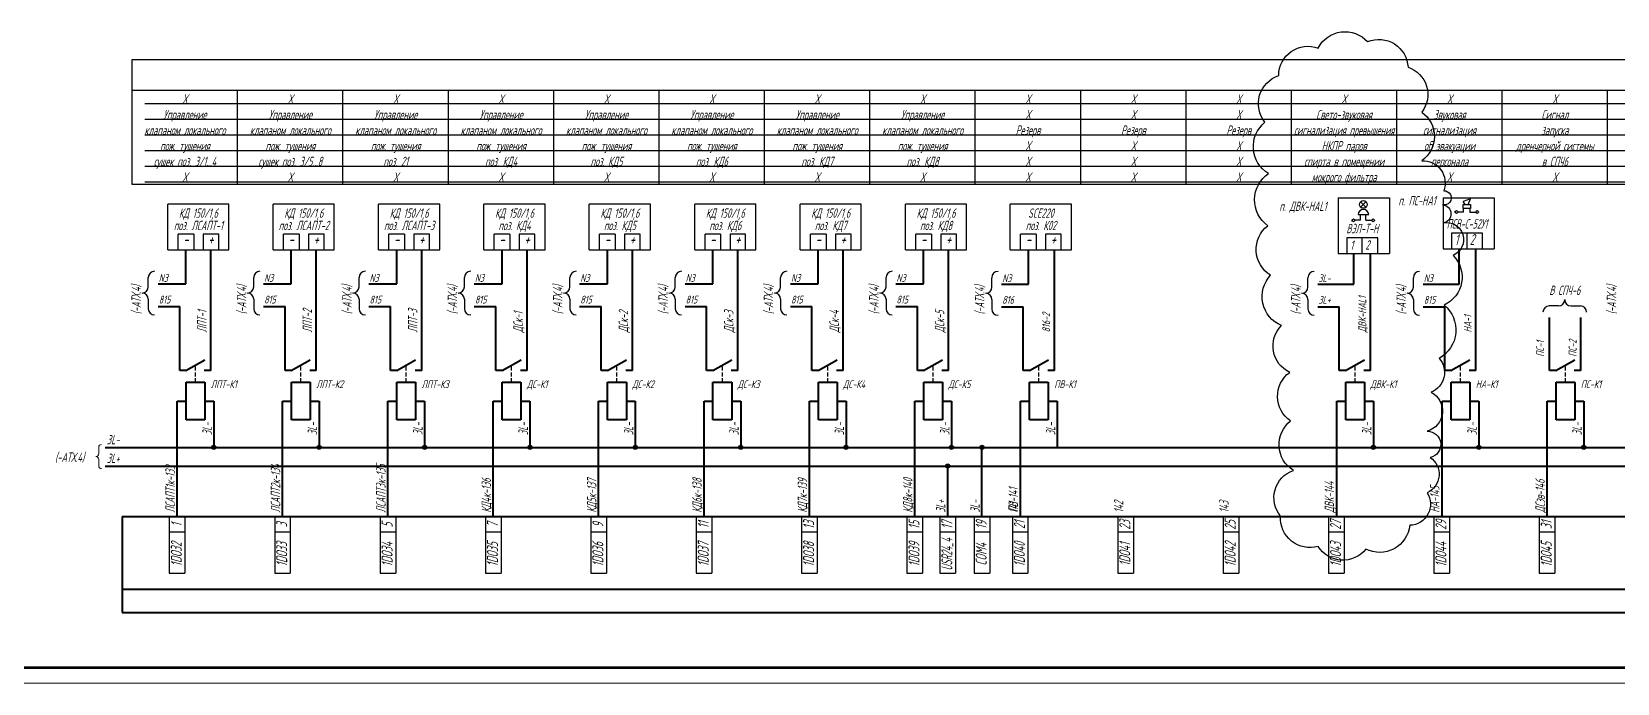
# Model space of a CAD drawing. Header units: millimetres. Extents: x -680 to 9204, y -4430 to 7779.
# Drawn here: x 3233 to 3740, y 640 to 849 of the extents above; entities that cross this region are included whole.
import ezdxf
from ezdxf.enums import TextEntityAlignment as Align

# ---------------------------------------------------------------- set-up
doc = ezdxf.new("R2010")
doc.units = ezdxf.units.MM
doc.linetypes.add('HIDDEN', pattern=[9.525, 6.35, -3.175])
doc.layers.get('Defpoints').update_dxf_attribs({"color": 33})
for name, color, linetype, lineweight in [('text', 41, 'Continuous', 20), ('Обводка', 6, 'Continuous', 25), ('Текст_КИП', 2, 'Continuous', 25), ('Толст.рамка', 7, 'Continuous', 60), ('Тонк.рамка', 10, 'Continuous', 20), ('Тонкая', 5, 'Continuous', 20)]:
    doc.layers.add(name, color=color, linetype=linetype, lineweight=lineweight)
doc.layers.add('ТЕКСТ', color=2, linetype='Continuous')
doc.layers.add('Текст.', color=51, linetype='Continuous')
doc.styles.add('Simplex', font='simplex.shx', dxfattribs={"width": 0.7, "oblique": 15})

msp = doc.modelspace()

# ---------------------------------------------------------------- hatches: boundary and pattern name
h = msp.add_hatch(color=256)
edge = h.paths.add_edge_path()
edge.add_arc((3291.331, 715.917), 0.664, 0, 360)
h = msp.add_hatch(color=256)
edge = h.paths.add_edge_path()
edge.add_arc((3325.053, 715.917), 0.664, 0, 360)
h = msp.add_hatch(color=256)
edge = h.paths.add_edge_path()
edge.add_arc((3358.776, 715.917), 0.664, 0, 360)
h = msp.add_hatch(color=256)
edge = h.paths.add_edge_path()
edge.add_arc((3392.498, 715.917), 0.664, 0, 360)
h = msp.add_hatch(color=256)
edge = h.paths.add_edge_path()
edge.add_arc((3426.22, 715.917), 0.664, 0, 360)
h = msp.add_hatch(color=256)
edge = h.paths.add_edge_path()
edge.add_arc((3459.942, 715.917), 0.664, 0, 360)
h = msp.add_hatch(color=256)
edge = h.paths.add_edge_path()
edge.add_arc((3493.664, 715.917), 0.664, 0, 360)
h = msp.add_hatch(color=256)
edge = h.paths.add_edge_path()
edge.add_arc((3527.387, 715.917), 0.664, 0, 360)
h = msp.add_hatch(color=256)
edge = h.paths.add_edge_path()
edge.add_arc((3537.146, 715.917), 0.664, 0, 360)
h = msp.add_hatch(color=256)
edge = h.paths.add_edge_path()
edge.add_arc((3662.419, 715.917), 0.664, 0, 360)
h = msp.add_hatch(color=256)
edge = h.paths.add_edge_path()
edge.add_arc((3696.141, 715.917), 0.664, 0, 360)
h = msp.add_hatch(color=256)
edge = h.paths.add_edge_path()
edge.add_arc((3729.72, 715.917), 0.664, 0, 360)
h = msp.add_hatch(color=256)
edge = h.paths.add_edge_path()
edge.add_arc((3526.175, 709.947), 0.664, 0, 360)

# ---------------------------------------------------------------- linework, layer by layer
at = {"lineweight": 30}
for p, q in [((3296.178, 793.754), (3276.606, 793.754)), ((3276.606, 779.131), (3276.606, 793.754)), ((3296.178, 779.131), (3296.178, 793.754)), ((3329.901, 793.754), (3310.328, 793.754)), ((3310.328, 779.131), (3310.328, 793.754)), ((3329.901, 779.131), (3329.901, 793.754)), ((3363.623, 793.754), (3344.051, 793.754)), ((3344.051, 779.131), (3344.051, 793.754)), ((3363.623, 779.131), (3363.623, 793.754)), ((3397.345, 793.754), (3377.773, 793.754)), ((3377.773, 779.131), (3377.773, 793.754)), ((3397.345, 779.131), (3397.345, 793.754)), ((3431.067, 793.754), (3411.495, 793.754)), ((3411.495, 779.131), (3411.495, 793.754)), ((3431.067, 779.131), (3431.067, 793.754)), ((3464.789, 793.754), (3445.217, 793.754)), ((3445.217, 779.131), (3445.217, 793.754)), ((3464.789, 779.131), (3464.789, 793.754)), ((3498.512, 793.754), (3478.939, 793.754)), ((3478.939, 779.131), (3478.939, 793.754)), ((3498.512, 779.131), (3498.512, 793.754)), ((3532.234, 793.754), (3512.662, 793.754)), ((3512.662, 779.131), (3512.662, 793.754)), ((3532.234, 779.131), (3532.234, 793.754)), ((3565.777, 793.754), (3546.204, 793.754)), ((3546.204, 779.131), (3546.204, 793.754)), ((3565.777, 779.131), (3565.777, 793.754)), ((3691.073, 794.612), (3691.707, 793.612)), ((3691.078, 792.424), (3691.078, 793.624)), ((3691.078, 793.624), (3693.478, 793.624)), ((3693.478, 792.424), (3691.078, 792.424)), ((3693.478, 795.45), (3691.088, 794.654)), ((3692.761, 793.618), (3693.478, 795.45)), ((3693.478, 793.624), (3693.478, 792.424)), ((3276.606, 779.131), (3296.178, 779.131)), ((3310.328, 779.131), (3329.901, 779.131)), ((3344.051, 779.131), (3363.623, 779.131)), ((3377.773, 779.131), (3397.345, 779.131)), ((3411.495, 779.131), (3431.067, 779.131)), ((3445.217, 779.131), (3464.789, 779.131)), ((3478.939, 779.131), (3498.512, 779.131)), ((3512.662, 779.131), (3532.234, 779.131)), ((3546.204, 779.131), (3565.777, 779.131)), ((3277.092, 693.828), (3277.092, 675.694)), ((3282.092, 693.828), (3282.092, 675.694)), ((3310.815, 693.828), (3310.815, 675.694)), ((3315.815, 693.828), (3315.815, 675.694)), ((3344.537, 693.828), (3344.537, 675.694)), ((3349.537, 693.828), (3349.537, 675.694)), ((3378.259, 693.828), (3378.259, 675.694)), ((3383.259, 693.828), (3383.259, 675.694)), ((3411.981, 693.828), (3411.981, 675.694)), ((3416.981, 693.828), (3416.981, 675.694)), ((3445.704, 693.828), (3445.704, 675.694)), ((3450.704, 693.828), (3450.704, 675.694)), ((3479.426, 693.828), (3479.426, 675.694)), ((3484.426, 693.828), (3484.426, 675.694)), ((3513.148, 693.828), (3513.148, 675.694)), ((3518.148, 693.828), (3518.148, 675.694)), ((3523.675, 693.828), (3523.675, 675.694)), ((3528.675, 693.828), (3528.675, 675.694)), ((3534.646, 693.828), (3534.646, 675.694)), ((3539.646, 693.828), (3539.646, 675.694)), ((3546.87, 693.828), (3546.87, 675.694)), ((3551.87, 693.828), (3551.87, 675.694)), ((3580.592, 693.828), (3580.592, 675.694)), ((3585.592, 693.828), (3585.592, 675.694)), ((3614.315, 693.828), (3614.315, 675.694)), ((3619.315, 693.828), (3619.315, 675.694)), ((3648.037, 693.828), (3648.037, 675.694)), ((3653.037, 693.828), (3653.037, 675.694)), ((3681.759, 693.828), (3681.759, 675.694)), ((3686.759, 693.828), (3686.759, 675.694)), ((3715.481, 693.828), (3715.481, 675.694)), ((3720.481, 693.828), (3720.481, 675.694)), ((3277.092, 688.828), (3282.092, 688.828)), ((3310.815, 688.828), (3315.815, 688.828)), ((3344.537, 688.828), (3349.537, 688.828)), ((3378.259, 688.828), (3383.259, 688.828)), ((3411.981, 688.828), (3416.981, 688.828)), ((3445.704, 688.828), (3450.704, 688.828)), ((3479.426, 688.828), (3484.426, 688.828)), ((3513.148, 688.828), (3518.148, 688.828)), ((3523.675, 688.828), (3528.675, 688.828)), ((3534.646, 688.828), (3539.646, 688.828)), ((3546.87, 688.828), (3551.87, 688.828)), ((3580.592, 688.828), (3585.592, 688.828)), ((3614.315, 688.828), (3619.315, 688.828)), ((3648.037, 688.828), (3653.037, 688.828)), ((3681.759, 688.828), (3686.759, 688.828)), ((3715.481, 688.828), (3720.481, 688.828)), ((3277.092, 675.694), (3282.092, 675.694)), ((3310.815, 675.694), (3315.815, 675.694)), ((3344.537, 675.694), (3349.537, 675.694)), ((3378.259, 675.694), (3383.259, 675.694)), ((3411.981, 675.694), (3416.981, 675.694)), ((3445.704, 675.694), (3450.704, 675.694)), ((3479.426, 675.694), (3484.426, 675.694)), ((3513.148, 675.694), (3518.148, 675.694)), ((3523.675, 675.694), (3528.675, 675.694)), ((3534.646, 675.694), (3539.646, 675.694)), ((3546.87, 675.694), (3551.87, 675.694)), ((3580.592, 675.694), (3585.592, 675.694)), ((3614.315, 675.694), (3619.315, 675.694)), ((3648.037, 675.694), (3653.037, 675.694)), ((3681.759, 675.694), (3686.759, 675.694)), ((3715.481, 675.694), (3720.481, 675.694))]:
    msp.add_line(p, q, dxfattribs=at)
at = {"color": 6, "lineweight": 30}
for p, q in [((3651.179, 795.821), (3667.564, 795.821)), ((3651.179, 795.821), (3651.179, 777.992)), ((3667.564, 795.821), (3667.564, 777.992)), ((3684.692, 795.821), (3701.077, 795.821)), ((3684.692, 795.821), (3684.692, 779.49)), ((3701.077, 795.821), (3701.077, 779.49)), ((3651.179, 777.992), (3667.564, 777.992)), ((3684.692, 779.49), (3701.077, 779.49))]:
    msp.add_line(p, q, dxfattribs=at)
for p, q in [((3658.298, 792.83), (3660.003, 794.535)), ((3658.298, 794.507), (3660.003, 792.802)), ((3691.278, 791.261), (3691.278, 792.424)), ((3693.278, 792.424), (3693.278, 791.261)), ((3657.485, 790.447), (3660.895, 790.447)), ((3284.915, 784.131), (3279.915, 784.131)), ((3279.915, 779.131), (3279.915, 784.131)), ((3284.915, 784.131), (3284.915, 779.131)), ((3292.915, 784.131), (3287.915, 784.131)), ((3287.915, 784.131), (3287.915, 779.131)), ((3292.915, 779.131), (3292.915, 784.131)), ((3318.637, 784.131), (3313.637, 784.131)), ((3313.637, 779.131), (3313.637, 784.131)), ((3318.637, 784.131), (3318.637, 779.131)), ((3326.637, 784.131), (3321.637, 784.131)), ((3321.637, 784.131), (3321.637, 779.131)), ((3326.637, 779.131), (3326.637, 784.131)), ((3352.359, 784.131), (3347.359, 784.131)), ((3347.359, 779.131), (3347.359, 784.131)), ((3352.359, 784.131), (3352.359, 779.131)), ((3360.359, 784.131), (3355.359, 784.131)), ((3355.359, 784.131), (3355.359, 779.131)), ((3360.359, 779.131), (3360.359, 784.131)), ((3386.082, 784.131), (3381.082, 784.131)), ((3381.082, 779.131), (3381.082, 784.131)), ((3386.082, 784.131), (3386.082, 779.131)), ((3394.082, 784.131), (3389.082, 784.131)), ((3389.082, 784.131), (3389.082, 779.131)), ((3394.082, 779.131), (3394.082, 784.131)), ((3419.804, 784.131), (3414.804, 784.131)), ((3414.804, 779.131), (3414.804, 784.131)), ((3419.804, 784.131), (3419.804, 779.131)), ((3427.804, 784.131), (3422.804, 784.131)), ((3422.804, 784.131), (3422.804, 779.131)), ((3427.804, 779.131), (3427.804, 784.131)), ((3453.526, 784.131), (3448.526, 784.131)), ((3448.526, 779.131), (3448.526, 784.131)), ((3453.526, 784.131), (3453.526, 779.131)), ((3461.526, 784.131), (3456.526, 784.131)), ((3456.526, 784.131), (3456.526, 779.131)), ((3461.526, 779.131), (3461.526, 784.131)), ((3487.248, 784.131), (3482.248, 784.131)), ((3482.248, 779.131), (3482.248, 784.131)), ((3487.248, 784.131), (3487.248, 779.131)), ((3495.248, 784.131), (3490.248, 784.131)), ((3490.248, 784.131), (3490.248, 779.131)), ((3495.248, 779.131), (3495.248, 784.131)), ((3520.971, 784.131), (3515.971, 784.131)), ((3515.971, 779.131), (3515.971, 784.131)), ((3520.971, 784.131), (3520.971, 779.131)), ((3528.971, 784.131), (3523.971, 784.131)), ((3523.971, 784.131), (3523.971, 779.131)), ((3528.971, 779.131), (3528.971, 784.131)), ((3554.513, 784.131), (3549.513, 784.131)), ((3549.513, 779.131), (3549.513, 784.131)), ((3554.513, 784.131), (3554.513, 779.131)), ((3562.513, 784.131), (3557.513, 784.131)), ((3557.513, 784.131), (3557.513, 779.131)), ((3562.513, 779.131), (3562.513, 784.131)), ((3663.855, 782.992), (3653.855, 782.992)), ((3653.855, 782.992), (3653.855, 777.992)), ((3658.855, 777.992), (3658.855, 782.992)), ((3663.855, 777.992), (3663.855, 782.992)), ((3697.368, 784.49), (3687.368, 784.49)), ((3687.368, 784.49), (3687.368, 779.49)), ((3692.368, 779.49), (3692.368, 784.49)), ((3697.368, 779.49), (3697.368, 784.49))]:
    msp.add_line(p, q)
at = {"color": 6}
for p, q in [((3658.326, 788.6), (3656.444, 788.6)), ((3658.326, 788.6), (3658.326, 790.448)), ((3660.014, 788.6), (3660.014, 790.447)), ((3660.014, 788.6), (3661.896, 788.6)), ((3691.278, 791.261), (3689.396, 791.261)), ((3693.278, 791.261), (3695.16, 791.261))]:
    msp.add_line(p, q, dxfattribs=at)
at = {"lineweight": 40}
for p, q in [((3282.415, 768.233), (3282.415, 779.131)), ((3316.137, 768.233), (3316.137, 779.131)), ((3349.859, 768.233), (3349.859, 779.131)), ((3383.582, 768.233), (3383.582, 779.131)), ((3417.304, 768.233), (3417.304, 779.131)), ((3451.026, 768.233), (3451.026, 779.131)), ((3484.748, 768.233), (3484.748, 779.131)), ((3518.471, 768.233), (3518.471, 779.131)), ((3279.592, 693.828), (3279.592, 730.753)), ((3291.331, 730.753), (3291.331, 715.917)), ((3313.315, 693.828), (3313.315, 730.753)), ((3325.053, 730.753), (3325.053, 715.917)), ((3347.037, 693.828), (3347.037, 730.753)), ((3358.776, 730.753), (3358.776, 715.917)), ((3380.759, 693.828), (3380.759, 730.753)), ((3392.498, 730.753), (3392.498, 715.917)), ((3414.481, 693.828), (3414.481, 730.753)), ((3426.22, 730.753), (3426.22, 715.917)), ((3448.204, 693.828), (3448.204, 730.753)), ((3459.942, 730.753), (3459.942, 715.917)), ((3481.926, 693.828), (3481.926, 730.753)), ((3493.664, 730.753), (3493.664, 715.917)), ((3515.648, 693.828), (3515.648, 730.753)), ((3527.387, 730.753), (3527.387, 715.917)), ((3549.513, 693.828), (3549.513, 730.753)), ((3561.252, 730.753), (3561.252, 715.917)), ((3650.68, 693.828), (3650.68, 730.753)), ((3662.419, 730.753), (3662.419, 715.917)), ((3684.402, 693.828), (3684.402, 730.753)), ((3696.141, 730.753), (3696.141, 715.917)), ((3717.981, 693.828), (3717.981, 730.753)), ((3729.72, 730.753), (3729.72, 715.917)), ((3256.589, 715.917), (4346.479, 715.917)), ((3537.146, 693.828), (3537.146, 715.917)), ((3256.589, 709.947), (4335.509, 709.947)), ((3526.175, 693.828), (3526.175, 709.947)), ((3261.966, 693.828), (3261.966, 663.023)), ((3261.966, 693.828), (4358.728, 693.828)), ((3261.966, 670.516), (4358.728, 670.516)), ((3261.966, 663.023), (4358.728, 663.023))]:
    msp.add_line(p, q, dxfattribs=at)
at = {"lineweight": 40, "ltscale": 0.2}
for p, q in [((3290.415, 740.488), (3290.415, 779.131)), ((3324.137, 740.488), (3324.137, 779.131)), ((3357.859, 740.488), (3357.859, 779.131)), ((3391.582, 740.488), (3391.582, 779.131)), ((3425.304, 740.488), (3425.304, 779.131)), ((3459.026, 740.488), (3459.026, 779.131)), ((3492.748, 740.488), (3492.748, 779.131)), ((3526.471, 740.488), (3526.471, 779.131)), ((3552.013, 768.154), (3552.013, 779.131)), ((3560.336, 740.488), (3560.336, 779.131)), ((3656.145, 768.154), (3656.145, 777.992)), ((3661.502, 740.488), (3661.502, 777.992)), ((3689.867, 768.154), (3689.867, 779.49)), ((3695.225, 740.488), (3695.225, 779.49)), ((3273.516, 768.233), (3282.415, 768.233)), ((3307.238, 768.233), (3316.137, 768.233)), ((3340.96, 768.233), (3349.859, 768.233)), ((3374.682, 768.233), (3383.582, 768.233)), ((3408.404, 768.233), (3417.304, 768.233)), ((3442.127, 768.233), (3451.026, 768.233)), ((3475.849, 768.233), (3484.748, 768.233)), ((3509.571, 768.233), (3518.471, 768.233)), ((3543.436, 768.154), (3552.013, 768.154)), ((3644.603, 768.154), (3656.145, 768.154)), ((3678.325, 768.154), (3689.867, 768.154)), ((3273.516, 760.99), (3280.415, 760.99)), ((3280.415, 740.488), (3280.415, 760.99)), ((3307.238, 760.99), (3314.137, 760.99)), ((3314.137, 740.488), (3314.137, 760.99)), ((3340.96, 760.99), (3347.859, 760.99)), ((3347.859, 740.488), (3347.859, 760.99)), ((3374.682, 760.99), (3381.582, 760.99)), ((3381.582, 740.488), (3381.582, 760.99)), ((3408.404, 760.99), (3415.304, 760.99)), ((3415.304, 740.488), (3415.304, 760.99)), ((3442.127, 760.99), (3449.026, 760.99)), ((3449.026, 740.488), (3449.026, 760.99)), ((3475.849, 760.99), (3482.748, 760.99)), ((3482.748, 740.488), (3482.748, 760.99)), ((3509.571, 760.99), (3516.471, 760.99)), ((3516.471, 740.488), (3516.471, 760.99)), ((3543.436, 760.911), (3550.336, 760.911)), ((3550.336, 740.488), (3550.336, 760.911)), ((3644.603, 760.911), (3651.502, 760.911)), ((3651.502, 740.488), (3651.502, 760.911)), ((3678.325, 760.911), (3685.225, 760.911)), ((3685.225, 740.488), (3685.225, 760.911)), ((3718.804, 740.488), (3718.804, 757.502)), ((3728.804, 740.488), (3728.804, 757.517)), ((3282.415, 740.488), (3288.477, 743.988)), ((3316.137, 740.488), (3322.199, 743.988)), ((3349.859, 740.488), (3355.922, 743.988)), ((3383.582, 740.488), (3389.644, 743.988)), ((3417.304, 740.488), (3423.366, 743.988)), ((3451.026, 740.488), (3457.088, 743.988)), ((3484.748, 740.488), (3490.811, 743.988)), ((3518.471, 740.488), (3524.533, 743.988)), ((3552.336, 740.488), (3558.398, 743.988)), ((3653.502, 740.488), (3659.565, 743.988)), ((3687.225, 740.488), (3693.287, 743.988)), ((3720.804, 740.488), (3726.866, 743.988)), ((3282.415, 740.488), (3280.415, 740.488)), ((3290.415, 740.488), (3288.292, 740.488)), ((3316.137, 740.488), (3314.137, 740.488)), ((3324.137, 740.488), (3322.014, 740.488)), ((3349.859, 740.488), (3347.859, 740.488)), ((3357.859, 740.488), (3355.737, 740.488)), ((3383.582, 740.488), (3381.582, 740.488)), ((3391.582, 740.488), (3389.459, 740.488)), ((3417.304, 740.488), (3415.304, 740.488)), ((3425.304, 740.488), (3423.181, 740.488)), ((3451.026, 740.488), (3449.026, 740.488)), ((3459.026, 740.488), (3456.903, 740.488)), ((3484.748, 740.488), (3482.748, 740.488)), ((3492.748, 740.488), (3490.625, 740.488)), ((3518.471, 740.488), (3516.471, 740.488)), ((3526.471, 740.488), (3524.348, 740.488)), ((3552.336, 740.488), (3550.336, 740.488)), ((3560.336, 740.488), (3558.213, 740.488)), ((3653.502, 740.488), (3651.502, 740.488)), ((3661.502, 740.488), (3659.38, 740.488)), ((3687.225, 740.488), (3685.225, 740.488)), ((3695.225, 740.488), (3693.102, 740.488)), ((3720.804, 740.488), (3718.804, 740.488)), ((3728.804, 740.488), (3726.681, 740.488))]:
    msp.add_line(p, q, dxfattribs=at)
at = {"color": 4, "lineweight": 40, "ltscale": 0.2}
for p, q in [((3282.462, 736.753), (3288.462, 736.753)), ((3282.462, 724.753), (3282.462, 736.753)), ((3288.462, 736.753), (3288.462, 724.753)), ((3316.184, 736.753), (3322.184, 736.753)), ((3316.184, 724.753), (3316.184, 736.753)), ((3322.184, 736.753), (3322.184, 724.753)), ((3349.906, 736.753), (3355.906, 736.753)), ((3349.906, 724.753), (3349.906, 736.753)), ((3355.906, 736.753), (3355.906, 724.753)), ((3383.628, 736.753), (3389.628, 736.753)), ((3383.628, 724.753), (3383.628, 736.753)), ((3389.628, 736.753), (3389.628, 724.753)), ((3417.351, 736.753), (3423.351, 736.753)), ((3417.351, 724.753), (3417.351, 736.753)), ((3423.351, 736.753), (3423.351, 724.753)), ((3451.073, 736.753), (3457.073, 736.753)), ((3451.073, 724.753), (3451.073, 736.753)), ((3457.073, 736.753), (3457.073, 724.753)), ((3484.795, 736.753), (3490.795, 736.753)), ((3484.795, 724.753), (3484.795, 736.753)), ((3490.795, 736.753), (3490.795, 724.753)), ((3518.517, 736.753), (3524.517, 736.753)), ((3518.517, 724.753), (3518.517, 736.753)), ((3524.517, 736.753), (3524.517, 724.753)), ((3552.383, 736.753), (3558.383, 736.753)), ((3552.383, 724.753), (3552.383, 736.753)), ((3558.383, 736.753), (3558.383, 724.753)), ((3653.549, 736.753), (3659.549, 736.753)), ((3653.549, 724.753), (3653.549, 736.753)), ((3659.549, 736.753), (3659.549, 724.753)), ((3687.271, 736.753), (3693.271, 736.753)), ((3687.271, 724.753), (3687.271, 736.753)), ((3693.271, 736.753), (3693.271, 724.753)), ((3720.851, 736.753), (3726.851, 736.753)), ((3720.851, 724.753), (3720.851, 736.753)), ((3726.851, 736.753), (3726.851, 724.753)), ((3279.592, 730.753), (3282.462, 730.753)), ((3288.462, 730.753), (3291.331, 730.753)), ((3313.315, 730.753), (3316.184, 730.753)), ((3322.184, 730.753), (3325.053, 730.753)), ((3347.037, 730.753), (3349.906, 730.753)), ((3355.906, 730.753), (3358.776, 730.753)), ((3380.759, 730.753), (3383.628, 730.753)), ((3389.628, 730.753), (3392.498, 730.753)), ((3414.481, 730.753), (3417.351, 730.753)), ((3423.351, 730.753), (3426.22, 730.753)), ((3448.204, 730.753), (3451.073, 730.753)), ((3457.073, 730.753), (3459.942, 730.753)), ((3481.926, 730.753), (3484.795, 730.753)), ((3490.795, 730.753), (3493.664, 730.753)), ((3515.648, 730.753), (3518.517, 730.753)), ((3524.517, 730.753), (3527.387, 730.753)), ((3549.513, 730.753), (3552.383, 730.753)), ((3558.383, 730.753), (3561.252, 730.753)), ((3650.68, 730.753), (3653.549, 730.753)), ((3659.549, 730.753), (3662.419, 730.753)), ((3684.402, 730.753), (3687.271, 730.753)), ((3693.271, 730.753), (3696.141, 730.753)), ((3717.981, 730.753), (3720.851, 730.753)), ((3726.851, 730.753), (3729.72, 730.753)), ((3288.462, 724.753), (3282.462, 724.753)), ((3322.184, 724.753), (3316.184, 724.753)), ((3355.906, 724.753), (3349.906, 724.753)), ((3389.628, 724.753), (3383.628, 724.753)), ((3423.351, 724.753), (3417.351, 724.753)), ((3457.073, 724.753), (3451.073, 724.753)), ((3490.795, 724.753), (3484.795, 724.753)), ((3524.517, 724.753), (3518.517, 724.753)), ((3558.383, 724.753), (3552.383, 724.753)), ((3659.549, 724.753), (3653.549, 724.753)), ((3693.271, 724.753), (3687.271, 724.753)), ((3726.851, 724.753), (3720.851, 724.753))]:
    msp.add_line(p, q, dxfattribs=at)
for centre, radius in [((3659.191, 793.668), 1.225), ((3291.331, 715.917), 0.664), ((3325.053, 715.917), 0.664), ((3358.776, 715.917), 0.664), ((3392.498, 715.917), 0.664), ((3426.22, 715.917), 0.664), ((3459.942, 715.917), 0.664), ((3493.664, 715.917), 0.664), ((3527.387, 715.917), 0.664), ((3537.146, 715.917), 0.664), ((3662.419, 715.917), 0.664), ((3696.141, 715.917), 0.664), ((3729.72, 715.917), 0.664), ((3526.175, 709.947), 0.664)]:
    msp.add_circle(centre, radius)
at = {"color": 6}
for centre in [(3688.95, 791.261), (3695.607, 791.261), (3655.997, 788.6), (3662.343, 788.6)]:
    msp.add_circle(centre, 0.447, dxfattribs=at)
msp.add_ellipse((3659.194, 790.309), major_axis=(0, -1.749), ratio=0.9736844, start_param=1.6497131, end_param=4.6334722)
at = {"layer": 'Defpoints'}
for p, q in [((3269.31, 825.953), (4344.343, 825.953)), ((3269.31, 820.953), (4344.343, 820.953)), ((3269.31, 815.953), (4344.343, 815.953)), ((3269.31, 810.953), (4344.343, 810.953)), ((3269.31, 805.953), (4344.343, 805.953)), ((3269.31, 800.953), (4344.343, 800.953))]:
    msp.add_line(p, q, dxfattribs=at)
at = {"layer": 'Defpoints', "color": 2}
msp.add_lwpolyline([(3684.516, 793.562, -0.9004192), (3684.728, 787.798), (3684.728, 787.798, -0.9089359), (3687.899, 777.389), (3687.899, 777.389, -0.5205671), (3685.085, 761.482), (3685.085, 761.482, -0.5205671), (3683.5, 744.408), (3683.5, 744.408, -0.5157536), (3680.858, 733.579), (3680.858, 733.579, -0.676196), (3679.625, 721.066), (3679.625, 721.066, -0.9172713), (3680.587, 712.706, -0.5853857), (3679.641, 701.412, -0.5788482), (3674.066, 690.965), (3674.066, 690.965, -0.5205671), (3659.98, 683.341), (3659.98, 683.341, -0.5205671), (3644.721, 684.22), (3644.721, 684.22, -0.5205671), (3632.689, 693.898), (3632.689, 693.898, -0.5205671), (3636.797, 708.56), (3636.797, 708.56, -0.5205671), (3635.917, 724.396), (3635.917, 724.396, -0.5205671), (3635.624, 739.938), (3635.624, 739.938, -0.5205671), (3632.983, 754.894), (3632.983, 754.894, -0.5205671), (3629.461, 771.023), (3629.461, 771.023, -0.5205671), (3628.581, 786.858), (3628.581, 786.858, -0.5205671), (3628.874, 803.574), (3628.874, 803.574, -0.5205671), (3627.7, 819.996), (3627.7, 819.996, -0.5205671), (3632.102, 834.951), (3632.102, 834.951, -0.5205671), (3644.721, 843.749), (3644.721, 843.749, -0.5205671), (3660.567, 845.802), (3660.567, 845.802, -0.5205671), (3673.479, 837.591), (3673.479, 837.591, -0.5205671), (3677.881, 823.221), (3677.881, 823.221, -0.5205671), (3677.881, 807.679), (3677.881, 807.679, -0.5377454), (3684.923, 798.051), (3684.923, 798.051, -1.1488656)], format="xyb", close=True, dxfattribs=at)
at = {"layer": 'Обводка', "lineweight": 30}
for p, q in [((3265.231, 840.106), (4344.343, 840.106)), ((3265.231, 800.106), (3265.231, 840.106)), ((4344.343, 830.106), (3265.231, 830.106)), ((3298.953, 800.106), (3298.953, 830.106)), ((3332.676, 800.106), (3332.676, 830.106)), ((3366.398, 800.106), (3366.398, 830.106)), ((3400.12, 800.106), (3400.12, 830.106)), ((3433.842, 800.106), (3433.842, 830.106)), ((3467.565, 800.106), (3467.565, 830.106)), ((3501.287, 800.106), (3501.287, 830.106)), ((3535.009, 800.106), (3535.009, 830.106)), ((3568.731, 800.106), (3568.731, 830.106)), ((3602.454, 800.106), (3602.454, 830.106)), ((3636.176, 800.106), (3636.176, 830.106)), ((3669.898, 800.106), (3669.898, 830.106)), ((3703.62, 800.106), (3703.62, 830.106)), ((3737.342, 800.106), (3737.342, 830.106)), ((4344.343, 800.106), (3265.231, 800.106))]:
    msp.add_line(p, q, dxfattribs=at)
at = {"layer": 'Обводка'}
for p, q in [((3270.382, 767.312), (3270.382, 770.312)), ((3304.104, 767.312), (3304.104, 770.312)), ((3337.826, 767.312), (3337.826, 770.312)), ((3371.549, 767.312), (3371.549, 770.312)), ((3405.271, 767.312), (3405.271, 770.312)), ((3438.993, 767.312), (3438.993, 770.312)), ((3472.715, 767.312), (3472.715, 770.312)), ((3506.438, 767.312), (3506.438, 770.312)), ((3540.303, 767.233), (3540.303, 770.233)), ((3641.469, 767.233), (3641.469, 770.233)), ((3675.192, 767.233), (3675.192, 770.233)), ((3270.382, 763.312), (3270.382, 760.312)), ((3304.104, 763.312), (3304.104, 760.312)), ((3337.826, 763.312), (3337.826, 760.312)), ((3371.549, 763.312), (3371.549, 760.312)), ((3405.271, 763.312), (3405.271, 760.312)), ((3438.993, 763.312), (3438.993, 760.312)), ((3472.715, 763.312), (3472.715, 760.312)), ((3506.438, 763.312), (3506.438, 760.312)), ((3540.303, 763.233), (3540.303, 760.233)), ((3641.469, 763.233), (3641.469, 760.233)), ((3675.192, 763.233), (3675.192, 760.233)), ((3721.641, 761.204), (3718.641, 761.204)), ((3725.641, 761.204), (3728.641, 761.204))]:
    msp.add_line(p, q, dxfattribs=at)
at = {"layer": 'Обводка', "linetype": 'HIDDEN', "ltscale": 0.2}
for p, q in [((3285.462, 736.753), (3285.462, 742.247)), ((3319.184, 736.753), (3319.184, 742.247)), ((3352.906, 736.753), (3352.906, 742.247)), ((3386.628, 736.753), (3386.628, 742.247)), ((3420.351, 736.753), (3420.351, 742.247)), ((3454.073, 736.753), (3454.073, 742.247)), ((3487.795, 736.753), (3487.795, 742.247)), ((3521.517, 736.753), (3521.517, 742.247)), ((3555.383, 736.753), (3555.383, 742.247)), ((3656.549, 736.753), (3656.549, 742.247)), ((3690.271, 736.753), (3690.271, 742.247)), ((3723.851, 736.753), (3723.851, 742.247))]:
    msp.add_line(p, q, dxfattribs=at)
at = {"layer": 'Обводка'}
for centre, start, end in [((3272.382, 770.312), 90, 180), ((3306.104, 770.312), 90, 180), ((3339.826, 770.312), 90, 180), ((3373.549, 770.312), 90, 180), ((3407.271, 770.312), 90, 180), ((3440.993, 770.312), 90, 180), ((3474.715, 770.312), 90, 180), ((3508.438, 770.312), 90, 180), ((3542.303, 770.233), 90, 180), ((3643.469, 770.233), 90, 180), ((3677.192, 770.233), 90, 180), ((3268.382, 767.312), 270, 0), ((3302.104, 767.312), 270, 0), ((3335.826, 767.312), 270, 0), ((3369.549, 767.312), 270, 0), ((3403.271, 767.312), 270, 0), ((3436.993, 767.312), 270, 0), ((3470.715, 767.312), 270, 0), ((3504.438, 767.312), 270, 0), ((3538.303, 767.233), 270, 0), ((3639.469, 767.233), 270, 0), ((3673.192, 767.233), 270, 0), ((3268.382, 763.312), 0, 90), ((3302.104, 763.312), 0, 90), ((3335.826, 763.312), 0, 90), ((3369.549, 763.312), 0, 90), ((3403.271, 763.312), 0, 90), ((3436.993, 763.312), 0, 90), ((3470.715, 763.312), 0, 90), ((3504.438, 763.312), 0, 90), ((3538.303, 763.233), 0, 90), ((3639.469, 763.233), 0, 90), ((3673.192, 763.233), 0, 90), ((3718.641, 759.204), 90, 180), ((3721.641, 763.204), 270, 0), ((3725.641, 763.204), 180, 270), ((3728.641, 759.204), 0, 90), ((3272.382, 760.312), 180, 270), ((3306.104, 760.312), 180, 270), ((3339.826, 760.312), 180, 270), ((3373.549, 760.312), 180, 270), ((3407.271, 760.312), 180, 270), ((3440.993, 760.312), 180, 270), ((3474.715, 760.312), 180, 270), ((3508.438, 760.312), 180, 270), ((3542.303, 760.233), 180, 270), ((3643.469, 760.233), 180, 270), ((3677.192, 760.233), 180, 270)]:
    msp.add_arc(centre, 2, start, end, dxfattribs=at)
at = {"layer": 'Толст.рамка'}
msp.add_line((4629.655, 645.395), (3212.905, 645.395), dxfattribs=at)
at = {"layer": 'Тонк.рамка', "color": 1}
msp.add_line((3192.905, 640.395), (4634.655, 640.395), dxfattribs=at)
at = {"layer": 'Тонкая'}
for p, q in [((3254.514, 713.894), (3254.516, 715.928)), ((3254.513, 710.037), (3254.514, 712.07))]:
    msp.add_line(p, q, dxfattribs=at)
for centre, start, end in [((3255.428, 715.927), 90, 180), ((3253.602, 713.894), 270, 0), ((3253.602, 712.069), 0, 90), ((3255.425, 710.037), 180, 270)]:
    msp.add_arc(centre, 0.912, start, end, dxfattribs=at)

# ---------------------------------------------------------------- texts
at = {"layer": 'Defpoints', "style": 'Simplex', "oblique": 15, "width": 0.6}
for p in [(3282.092, 825.953), (3315.815, 825.953), (3349.537, 825.953), (3383.259, 825.953), (3416.981, 825.953), (3450.704, 825.953), (3484.426, 825.953), (3518.148, 825.953), (3551.87, 825.953), (3551.87, 825.953), (3585.592, 825.953), (3585.592, 825.953), (3619.315, 825.953), (3619.315, 825.953), (3653.037, 825.953), (3686.759, 825.953), (3720.481, 825.953), (3551.87, 820.953), (3585.592, 820.953), (3619.315, 820.953), (3551.87, 810.953), (3585.592, 810.953), (3619.315, 810.953), (3551.87, 805.953), (3585.592, 805.953), (3619.315, 805.953), (3282.092, 800.953), (3315.815, 800.953), (3349.537, 800.953), (3383.259, 800.953), (3416.981, 800.953), (3450.704, 800.953), (3484.426, 800.953), (3518.148, 800.953), (3551.87, 800.953), (3551.87, 800.953), (3585.592, 800.953), (3585.592, 800.953), (3619.315, 800.953), (3619.315, 800.953), (3686.759, 800.953), (3720.481, 800.953)]:
    msp.add_text('Х', height=3, dxfattribs=at).set_placement(p, align=Align.CENTER)
for s, p in [('141', (3548.64, 695.02)), ('142', (3582.362, 695.02)), ('143', (3616.084, 695.02))]:
    msp.add_text(s, height=3, rotation=90, dxfattribs=at).set_placement(p)
at = {"layer": 'text', "style": 'Simplex', "oblique": 15, "width": 0.6}
for s, p in [('1', (3655.483, 779.17)), ('2', (3660.473, 779.218))]:
    msp.add_text(s, height=3, dxfattribs=at).set_placement(p, align=Align.CENTER)
at = {"layer": 'Обводка', "lineweight": -3, "style": 'Simplex', "oblique": 15}
for s, width, p in [('1', 0.6, (3281.092, 691.078)), ('3', 0.6, (3314.815, 691.078)), ('5', 0.6, (3348.537, 691.078)), ('7', 0.6, (3382.259, 691.078)), ('9', 0.6, (3415.981, 691.078)), ('11', 0.6, (3449.704, 691.078)), ('13', 0.6, (3483.426, 691.078)), ('15', 0.6, (3517.148, 691.078)), ('17', 0.6, (3527.675, 691.078)), ('19', 0.6, (3538.646, 691.078)), ('21', 0.6, (3550.87, 691.078)), ('23', 0.6, (3584.592, 691.078)), ('25', 0.6, (3618.315, 691.078)), ('27', 0.6, (3652.037, 691.078)), ('29', 0.6, (3685.759, 691.078)), ('31', 0.6, (3719.481, 691.078)), ('1DО32', 0.6, (3281.092, 681.666)), ('1DО33', 0.6, (3314.815, 681.666)), ('1DО34', 0.6, (3348.537, 681.666)), ('1DО35', 0.6, (3382.259, 681.666)), ('1DО36', 0.6, (3415.981, 681.666)), ('1DО37', 0.6, (3449.704, 681.666)), ('1DО38', 0.6, (3483.426, 681.666)), ('1DО39', 0.6, (3517.148, 681.666)), ('USR24_4', 0.5, (3527.675, 681.666)), ('COM4', 0.6, (3538.646, 681.666)), ('1DО40', 0.6, (3550.87, 681.666)), ('1DО41', 0.6, (3584.592, 681.666)), ('1DО42', 0.6, (3618.315, 681.666)), ('1DО43', 0.6, (3652.037, 681.666)), ('1DО44', 0.6, (3685.759, 681.666)), ('1DО45', 0.6, (3719.481, 681.666))]:
    msp.add_text(s, height=3.5, rotation=90, dxfattribs=dict(at, width=width)).set_placement(p, align=Align.CENTER)
at = {"layer": 'ТЕКСТ', "color": 2, "style": 'Simplex', "oblique": 15}
for s, height, width, p in [('Управление', 3, 0.6, (3282.092, 820.953)), ('Управление', 3, 0.6, (3315.815, 820.953)), ('Управление', 3, 0.6, (3349.537, 820.953)), ('Управление', 3, 0.6, (3383.259, 820.953)), ('Управление', 3, 0.6, (3416.981, 820.953)), ('Управление', 3, 0.6, (3450.704, 820.953)), ('Управление', 3, 0.6, (3484.426, 820.953)), ('Управление', 3, 0.6, (3518.148, 820.953)), ('Свето-звуковая', 3, 0.6, (3653.037, 820.953)), ('Звуковая', 3, 0.6, (3686.759, 820.953)), ('Сигнал', 3, 0.6, (3720.481, 820.953)), ('клапаном локального', 3, 0.6, (3282.092, 815.953)), ('клапаном локального', 3, 0.6, (3315.815, 815.953)), ('клапаном локального', 3, 0.6, (3349.537, 815.953)), ('клапаном локального', 3, 0.6, (3383.259, 815.953)), ('клапаном локального', 3, 0.6, (3416.981, 815.953)), ('клапаном локального', 3, 0.6, (3450.704, 815.953)), ('клапаном локального', 3, 0.6, (3484.426, 815.953)), ('клапаном локального', 3, 0.6, (3518.148, 815.953)), ('Резерв', 3, 0.6, (3551.87, 815.953)), ('Резерв', 3, 0.6, (3585.592, 815.953)), ('Резерв', 3, 0.6, (3619.315, 815.953)), ('сигнализация превышения', 3, 0.5, (3653.037, 815.953)), ('сигнализация', 3, 0.6, (3686.759, 815.953)), ('запуска', 3, 0.6, (3720.481, 815.953)), ('пож. тушения', 3, 0.6, (3282.092, 810.953)), ('пож. тушения', 3, 0.6, (3315.815, 810.953)), ('пож. тушения', 3, 0.6, (3349.537, 810.953)), ('пож. тушения', 3, 0.6, (3383.259, 810.953)), ('пож. тушения', 3, 0.6, (3416.981, 810.953)), ('пож. тушения', 3, 0.6, (3450.704, 810.953)), ('пож. тушения', 3, 0.6, (3484.426, 810.953)), ('пож. тушения', 3, 0.6, (3518.148, 810.953)), ('НКПР паров', 3, 0.6, (3653.037, 810.953)), ('об эвакуации', 3, 0.6, (3686.759, 810.953)), ('дренчерной системы', 3, 0.6, (3720.481, 810.953)), ('сушек поз. 3/1...4', 3, 0.6, (3282.092, 805.953)), ('сушек поз. 3/5...8', 3, 0.6, (3315.815, 805.953)), ('поз. 21', 3, 0.6, (3349.537, 805.953)), ('поз. КД4', 3, 0.6, (3383.259, 805.953)), ('поз. КД5', 3, 0.6, (3416.981, 805.953)), ('поз. КД6', 3, 0.6, (3450.704, 805.953)), ('поз. КД7', 3, 0.6, (3484.426, 805.953)), ('поз. КД8', 3, 0.6, (3518.148, 805.953)), ('спирта в помещении', 3, 0.6, (3653.037, 805.953)), ('персонала', 3, 0.6, (3686.759, 805.953)), ('в СПЧ6', 3, 0.6, (3720.481, 805.953)), ('мокрого фильтра', 3, 0.6, (3653.037, 800.953)), ('КД 150/1,6', 3, 0.6, (3286.392, 789.404)), ('КД 150/1,6', 3, 0.6, (3320.114, 789.404)), ('КД 150/1,6', 3, 0.6, (3353.837, 789.404)), ('КД 150/1,6', 3, 0.6, (3387.559, 789.404)), ('КД 150/1,6', 3, 0.6, (3421.281, 789.404)), ('КД 150/1,6', 3, 0.6, (3455.003, 789.404)), ('КД 150/1,6', 3, 0.6, (3488.726, 789.404)), ('КД 150/1,6', 3, 0.6, (3522.448, 789.404)), ('SCE220', 3, 0.6, (3555.991, 789.404)), ('поз. ЛСАПТ-1', 3, 0.6, (3286.392, 785.453)), ('поз. ЛСАПТ-2', 3, 0.6, (3320.114, 785.453)), ('поз. ЛСАПТ-3', 3, 0.6, (3353.837, 785.453)), ('поз. КД4', 3, 0.6, (3387.559, 785.453)), ('поз. КД5', 3, 0.6, (3421.281, 785.453)), ('поз. КД6', 3, 0.6, (3455.003, 785.453)), ('поз. КД7', 3, 0.6, (3488.726, 785.453)), ('поз. КД8', 3, 0.6, (3522.448, 785.453)), ('поз. К02', 3, 0.6, (3555.991, 785.453)), ('-', 4, 0.6, (3282.332, 780.587)), ('+', 4, 0.6, (3290.322, 780.635)), ('-', 4, 0.6, (3316.054, 780.587)), ('+', 4, 0.6, (3324.044, 780.635)), ('-', 4, 0.6, (3349.777, 780.587)), ('+', 4, 0.6, (3357.766, 780.635)), ('-', 4, 0.6, (3383.499, 780.587)), ('+', 4, 0.6, (3391.488, 780.635)), ('-', 4, 0.6, (3417.221, 780.587)), ('+', 4, 0.6, (3425.211, 780.635)), ('-', 4, 0.6, (3450.943, 780.587)), ('+', 4, 0.6, (3458.933, 780.635)), ('-', 4, 0.6, (3484.666, 780.587)), ('+', 4, 0.6, (3492.655, 780.635)), ('-', 4, 0.6, (3518.388, 780.587)), ('+', 4, 0.6, (3526.377, 780.635)), ('-', 4, 0.6, (3551.931, 780.587)), ('+', 4, 0.6, (3559.92, 780.635))]:
    msp.add_text(s, height=height, dxfattribs=dict(at, width=width)).set_placement(p, align=Align.CENTER)
at = {"layer": 'ТЕКСТ', "style": 'Simplex', "oblique": 15, "width": 0.6}
for s, p in [('п. ДВК-НАL1', (3639.859, 791.59)), ('п. ПС-НА1', (3676.361, 793.391))]:
    msp.add_text(s, height=3, dxfattribs=at).set_placement(p, align=Align.CENTER)
for s, p in [('N3', (3273.712, 768.895)), ('N3', (3307.435, 768.895)), ('N3', (3341.157, 768.895)), ('N3', (3374.879, 768.895)), ('N3', (3408.601, 768.895)), ('N3', (3442.323, 768.895)), ('N3', (3476.046, 768.895)), ('N3', (3509.768, 768.895)), ('N3', (3543.633, 768.815)), ('3L-', (3644.8, 768.815)), ('N3', (3678.522, 768.815)), ('815', (3273.712, 761.97)), ('815', (3307.435, 761.97)), ('815', (3341.157, 761.97)), ('815', (3374.879, 761.97)), ('815', (3408.601, 761.97)), ('815', (3442.323, 761.97)), ('815', (3476.046, 761.97)), ('815', (3509.768, 761.97)), ('816', (3543.633, 761.891)), ('3L+', (3644.8, 761.891)), ('815', (3678.522, 761.891)), ('ЛПТ-К1', (3290.359, 734.879)), ('ЛПТ-К2', (3324.081, 734.879)), ('ЛПТ-К3', (3357.803, 734.879)), ('ДС-К1', (3391.526, 734.879)), ('ДС-К2', (3425.248, 734.879)), ('ДС-К3', (3458.97, 734.879)), ('ДС-К4', (3492.692, 734.879)), ('ДС-К5', (3526.415, 734.879)), ('ПВ-К1', (3560.28, 734.879)), ('ДВК-К1', (3661.446, 734.879)), ('HA-К1', (3695.169, 734.879)), ('ПС-К1', (3728.748, 734.879))]:
    msp.add_text(s, height=2.5, dxfattribs=at).set_placement(p)
at = {"layer": 'ТЕКСТ', "color": 4, "style": 'Simplex', "oblique": 15, "width": 0.6}
for p in [(3267.999, 758.528), (3301.722, 758.528), (3335.444, 758.528), (3369.166, 758.528), (3402.888, 758.528), (3436.611, 758.528), (3470.333, 758.528), (3504.055, 758.528), (3537.92, 758.448), (3639.087, 758.448), (3672.809, 758.448), (3740.111, 758.528)]:
    msp.add_text('(-АТХ.4)', height=3, rotation=90, dxfattribs=at).set_placement(p)
at = {"layer": 'ТЕКСТ', "color": 1, "style": 'Simplex', "oblique": 15, "width": 0.6}
for s, p in [('В СПЧ-6', (3723.641, 764.698)), ('(-АТХ.4)', (3245.185, 711.273))]:
    msp.add_text(s, height=3, dxfattribs=at).set_placement(p, align=Align.CENTER)
at = {"layer": 'ТЕКСТ', "style": 'Simplex', "oblique": 15, "width": 0.6}
for s, height, p in [('ДВК-HAL1', 2.5, (3660.115, 752.716)), ('816-2', 2.5, (3558.948, 752.716)), ('HA-1', 2.5, (3693.837, 752.716)), ('ПС-1', 2.5, (3717.055, 744.893)), ('ПС-2', 2.5, (3727.416, 744.893)), ('ЛСАПТ2к-134', 3, (3312.584, 695.02)), ('ЛСАПТ3к-135', 3, (3346.306, 695.02)), ('ЛСАПТ1к-133', 3, (3278.862, 695.02)), ('КД4к-136', 3, (3380.028, 695.02)), ('КД5к-137', 3, (3413.751, 695.02)), ('КД6к-138', 3, (3447.473, 695.02)), ('КД7к-139', 3, (3481.195, 695.02)), ('КД8к-140', 3, (3514.917, 695.02)), ('ДСзв-146', 3, (3717.251, 695.02)), ('ПВ-141', 3, (3548.64, 695.02)), ('ДВК-144', 3, (3649.806, 695.02)), ('HA-145', 3, (3683.528, 695.02))]:
    msp.add_text(s, height=height, rotation=90, dxfattribs=at).set_placement(p)
at = {"layer": 'ТЕКСТ', "color": 1, "style": 'Simplex', "oblique": 15, "width": 0.6}
for s, p in [('ЛПТ-1', (3289.027, 752.71)), ('ЛПТ-2', (3322.75, 752.71)), ('ЛПТ-3', (3356.472, 752.71)), ('ДСк-1', (3390.194, 752.71)), ('ДСк-2', (3423.916, 752.71)), ('ДСк-3', (3457.639, 752.71)), ('ДСк-4', (3491.361, 752.71)), ('ДСк-5', (3525.083, 752.71)), ('3L+', (3525.445, 695.02)), ('3L-', (3536.415, 695.02))]:
    msp.add_text(s, height=3, rotation=90, dxfattribs=at).set_placement(p)
for p in [(3290.674, 723.865), (3324.396, 723.865), (3358.118, 723.865), (3391.84, 723.865), (3425.563, 723.865), (3459.285, 723.865), (3493.007, 723.865), (3526.729, 723.865), (3560.595, 723.865), (3661.761, 723.865), (3695.483, 723.865), (3729.063, 723.865)]:
    msp.add_text('3L-', height=3, rotation=90, dxfattribs=at).set_placement(p, align=Align.RIGHT)
for s, p in [('3L-', (3257.112, 716.885)), ('3L+', (3257.112, 710.915))]:
    msp.add_text(s, height=3, dxfattribs=at).set_placement(p)
at = {"layer": 'Текст.', "style": 'Simplex', "oblique": 15, "width": 0.6}
for s, p in [('1', (3688.996, 780.668)), ('2', (3693.986, 780.716))]:
    msp.add_text(s, height=3.5, dxfattribs=at).set_placement(p, align=Align.CENTER)
at = {"layer": 'Текст_КИП', "style": 'Simplex', "oblique": 15, "width": 0.5}
for s, p in [('ВЭЛ-Т-Н', (3658.84, 784.468)), ('ПСВ-С-52У1', (3692.354, 785.966))]:
    msp.add_text(s, height=3, dxfattribs=at).set_placement(p, align=Align.CENTER)

doc.saveas('drawing.dxf')
